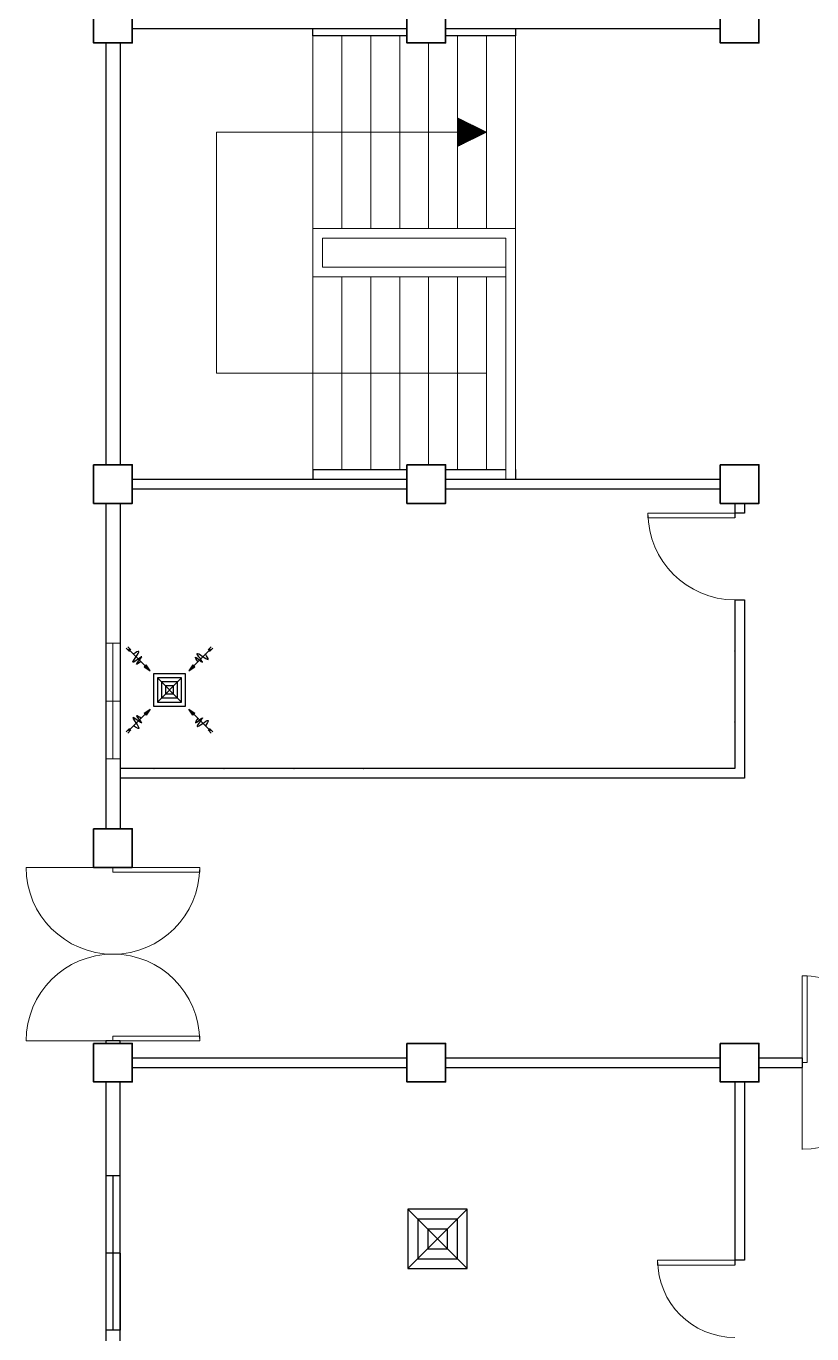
# Model space of a CAD drawing. Header units: millimetres. Extents: x 150 to 360, y 293 to 443.
# Drawn here: x 176.93 to 185.08, y 403.98 to 417.54 of the extents above; entities that cross this region are included whole.
import ezdxf

# ---------------------------------------------------------------- set-up
doc = ezdxf.new("R2010")
doc.units = ezdxf.units.MM
doc.header["$MEASUREMENT"] = 0
for name, color, linetype in [('AIR', 7, 'Continuous'), ('diffuser', 7, 'Continuous'), ('Legends', 7, 'Continuous')]:
    doc.layers.add(name, color=color, linetype=linetype)

# ---------------------------------------------------------------- blocks, each defined once
blk = doc.blocks.new('GRILL-C-IN')
at = {"layer": 'AIR', "ltscale": 3}
for p, q in [((-0.623, 0.601), (-0.674, 0.651)), ((-0.601, 0.623), (-0.651, 0.674)), ((-0.637, 0.637), (-0.3, 0.3)), ((0.637, 0.637), (0.3, 0.3)), ((0.601, 0.623), (0.651, 0.674)), ((0.623, 0.601), (0.674, 0.651)), ((-0.637, -0.637), (-0.3, -0.3)), ((0.637, -0.637), (0.3, -0.3)), ((-0.623, -0.601), (-0.674, -0.651)), ((0.623, -0.601), (0.674, -0.651)), ((-0.601, -0.623), (-0.651, -0.674)), ((0.601, -0.623), (0.651, -0.674))]:
    blk.add_line(p, q, dxfattribs=at)
at = {"layer": 'AIR'}
for p, q in [((-0.188, 0.187), (0.187, -0.188)), ((0.187, 0.187), (-0.188, -0.188))]:
    blk.add_line(p, q, dxfattribs=at)
at = {"layer": 'AIR', "ltscale": 3}
for points in [[(-0.362, 0.393), (-0.393, 0.362), (-0.3, 0.3)], [(0.393, 0.362), (0.362, 0.393), (0.3, 0.3)], [(-0.362, -0.393), (-0.393, -0.362), (-0.3, -0.3)], [(0.393, -0.362), (0.362, -0.393), (0.3, -0.3)]]:
    blk.add_lwpolyline(points, close=True, dxfattribs=at)
at = {"layer": 'AIR'}
for points in [[(-0.25, -0.25), (0.25, -0.25), (0.25, 0.25), (-0.25, 0.25)], [(-0.188, -0.188), (0.187, -0.188), (0.187, 0.187), (-0.188, 0.187)], [(-0.125, -0.125), (0.125, -0.125), (0.125, 0.125), (-0.125, 0.125)], [(-0.062, -0.062), (0.062, -0.062), (0.062, 0.062), (-0.062, 0.062)]]:
    blk.add_lwpolyline(points, close=True, dxfattribs=at)
at = {"layer": 'AIR', "ltscale": 3}
for points in [[(-0.441, 0.441), (-0.512, 0.404), (-0.432, 0.514), (-0.568, 0.43), (-0.477, 0.6), (-0.561, 0.561)], [(0.441, 0.441), (0.404, 0.512), (0.514, 0.432), (0.43, 0.568), (0.6, 0.477), (0.561, 0.561)], [(-0.441, -0.441), (-0.512, -0.404), (-0.432, -0.514), (-0.568, -0.43), (-0.477, -0.6), (-0.561, -0.561)], [(0.441, -0.441), (0.404, -0.512), (0.514, -0.432), (0.43, -0.568), (0.6, -0.477), (0.561, -0.561)]]:
    blk.add_spline(points, degree=3, dxfattribs=at)
for points in [[(-0.3, 0.3), (-0.362, 0.393), (-0.393, 0.362)], [(0.3, 0.3), (0.393, 0.362), (0.362, 0.393)], [(-0.3, -0.3), (-0.362, -0.393), (-0.393, -0.362)], [(0.3, -0.3), (0.393, -0.362), (0.362, -0.393)]]:
    blk.add_solid(points, dxfattribs=at)
blk = doc.blocks.new('AC-S-12')
at = {"layer": 'diffuser'}
for p, q in [((-0.15, 0.15), (0.15, -0.15)), ((0.15, 0.15), (-0.15, -0.15)), ((-0.15, 0.15), (-0.15, -0.15)), ((0.15, 0.15), (-0.15, 0.15)), ((0.15, -0.15), (0.15, 0.15)), ((-0.1, 0.1), (-0.1, -0.1)), ((0.1, 0.1), (-0.1, 0.1)), ((0.1, -0.1), (0.1, 0.1)), ((-0.05, 0.05), (-0.05, -0.05)), ((0.05, 0.05), (-0.05, 0.05)), ((0.05, -0.05), (0.05, 0.05)), ((-0.05, -0.05), (0.05, -0.05)), ((-0.1, -0.1), (0.1, -0.1)), ((-0.15, -0.15), (0.15, -0.15))]:
    blk.add_line(p, q, dxfattribs=at)
for points in [[(-0.3582, 0.3582, 0, 0.0447, 0), (-0.2951, 0.295, 0, 0, 0), (-0.15, 0.15, 0, 0, 0)], [(0.3582, 0.3582, 0, 0.0447, 0), (0.2951, 0.295, 0, 0, 0), (0.15, 0.15, 0, 0, 0)], [(-0.3582, -0.3582, 0, 0.0447, 0), (-0.2951, -0.295, 0, 0, 0), (-0.15, -0.15, 0, 0, 0)], [(0.3582, -0.3582, 0, 0.0447, 0), (0.2951, -0.295, 0, 0, 0), (0.15, -0.15, 0, 0, 0)]]:
    blk.add_lwpolyline(points, format="xyseb", dxfattribs=at)
blk = doc.blocks.new('fcu')
at = {"layer": 'diffuser', "xscale": 2.052644456280903, "yscale": 2.052644456280903, "zscale": 2.052644456280903}
blk.add_blockref('AC-S-12', (0, 0), dxfattribs=at)

msp = doc.modelspace()

# ---------------------------------------------------------------- linework, layer by layer
at = {"color": 8, "lineweight": 25}
for p, q in [((178.027, 417.518), (180.877, 417.518)), ((181.277, 417.518), (184.127, 417.518)), ((177.752, 417.368), (177.752, 412.993)), ((177.902, 417.368), (177.902, 412.993)), ((178.027, 412.843), (180.877, 412.843)), ((181.277, 412.843), (184.127, 412.843)), ((178.027, 412.743), (180.877, 412.743)), ((181.277, 412.743), (184.127, 412.743)), ((177.752, 412.593), (177.752, 409.218)), ((177.902, 412.593), (177.902, 409.218)), ((184.277, 412.593), (184.277, 412.443)), ((184.377, 412.593), (184.377, 412.493)), ((184.377, 412.493), (184.277, 412.493)), ((184.277, 411.593), (184.277, 409.843)), ((184.277, 411.593), (184.377, 411.593)), ((184.377, 411.593), (184.377, 409.743)), ((184.277, 409.843), (177.902, 409.843)), ((184.377, 409.743), (177.902, 409.743)), ((177.902, 408.818), (177.752, 408.818)), ((177.902, 407.018), (177.752, 407.018)), ((177.752, 407.018), (177.752, 406.993)), ((177.902, 406.993), (177.902, 407.018)), ((178.027, 406.843), (180.877, 406.843)), ((178.027, 406.743), (180.877, 406.743)), ((181.277, 406.843), (184.127, 406.843)), ((181.277, 406.743), (184.127, 406.743)), ((184.527, 406.843), (184.977, 406.843)), ((184.527, 406.743), (184.977, 406.743)), ((184.977, 406.844), (184.977, 406.743)), ((177.752, 406.593), (177.752, 400.993)), ((177.902, 403.043), (177.902, 406.593)), ((184.277, 406.593), (184.277, 404.693)), ((184.377, 406.593), (184.377, 404.743)), ((184.377, 404.743), (184.277, 404.743))]:
    msp.add_line(p, q, dxfattribs=at)
at = {"color": 8, "lineweight": -2}
for p, q in [((179.902, 417.443), (179.902, 417.518)), ((182.002, 417.518), (182.002, 417.443)), ((180.877, 417.443), (179.902, 417.443)), ((182.002, 417.443), (181.277, 417.443)), ((179.902, 412.943), (179.902, 412.843)), ((179.902, 412.943), (180.877, 412.943)), ((181.277, 412.943), (181.902, 412.943)), ((182.002, 412.943), (182.002, 412.843)), ((177.902, 409.843), (177.902, 409.743)), ((177.902, 405.618), (177.752, 405.618)), ((177.827, 405.618), (177.827, 404.018)), ((177.902, 404.818), (177.902, 405.618)), ((177.902, 404.818), (177.752, 404.818)), ((177.902, 404.818), (177.902, 404.018)), ((177.902, 404.018), (177.752, 404.018))]:
    msp.add_line(p, q, dxfattribs=at)
at = {"color": 8, "lineweight": 9}
for p, q in [((179.902, 415.443), (179.902, 417.443)), ((180.202, 415.443), (180.202, 417.443)), ((180.502, 415.443), (180.502, 417.443)), ((180.802, 415.443), (180.802, 417.443)), ((181.102, 417.368), (181.102, 415.443)), ((181.402, 417.443), (181.402, 415.443)), ((181.702, 417.443), (181.702, 415.443)), ((182.002, 417.443), (182.002, 415.443)), ((181.402, 416.443), (181.402, 416.593)), ((181.702, 416.443), (181.402, 416.593)), ((181.412, 416.443), (181.412, 416.588)), ((181.422, 416.443), (181.422, 416.583)), ((181.432, 416.443), (181.432, 416.578)), ((181.442, 416.443), (181.442, 416.573)), ((181.452, 416.443), (181.452, 416.568)), ((181.462, 416.443), (181.462, 416.563)), ((181.472, 416.443), (181.472, 416.558)), ((181.482, 416.443), (181.482, 416.553)), ((181.492, 416.443), (181.492, 416.548)), ((181.502, 416.443), (181.502, 416.543)), ((181.512, 416.443), (181.512, 416.538)), ((181.522, 416.443), (181.522, 416.533)), ((181.532, 416.443), (181.532, 416.528)), ((181.542, 416.443), (181.542, 416.523)), ((181.552, 416.443), (181.552, 416.518)), ((181.562, 416.443), (181.562, 416.513)), ((181.572, 416.443), (181.572, 416.508)), ((178.902, 413.943), (178.902, 416.443)), ((178.902, 416.443), (181.402, 416.443)), ((180.802, 416.443), (180.602, 416.443)), ((180.802, 416.443), (181.002, 416.443)), ((181.402, 416.443), (181.702, 416.443)), ((181.402, 416.443), (181.402, 416.293)), ((181.702, 416.443), (181.402, 416.293)), ((181.412, 416.443), (181.412, 416.298)), ((181.422, 416.443), (181.422, 416.303)), ((181.432, 416.443), (181.432, 416.308)), ((181.442, 416.443), (181.442, 416.313)), ((181.452, 416.443), (181.452, 416.318)), ((181.462, 416.443), (181.462, 416.323)), ((181.472, 416.443), (181.472, 416.328)), ((181.482, 416.443), (181.482, 416.333)), ((181.492, 416.443), (181.492, 416.338)), ((181.502, 416.443), (181.502, 416.343)), ((181.512, 416.443), (181.512, 416.348)), ((181.522, 416.443), (181.522, 416.353)), ((181.532, 416.443), (181.532, 416.358)), ((181.542, 416.443), (181.542, 416.363)), ((181.552, 416.443), (181.552, 416.368)), ((181.562, 416.443), (181.562, 416.373)), ((181.572, 416.443), (181.572, 416.378)), ((181.582, 416.443), (181.582, 416.503)), ((181.582, 416.443), (181.582, 416.383)), ((181.592, 416.443), (181.592, 416.498)), ((181.592, 416.443), (181.592, 416.388)), ((181.602, 416.443), (181.602, 416.493)), ((181.602, 416.443), (181.602, 416.393)), ((181.612, 416.443), (181.612, 416.488)), ((181.612, 416.443), (181.612, 416.398)), ((181.622, 416.443), (181.622, 416.483)), ((181.622, 416.443), (181.622, 416.403)), ((181.632, 416.443), (181.632, 416.478)), ((181.632, 416.443), (181.632, 416.408)), ((181.642, 416.443), (181.642, 416.473)), ((181.642, 416.443), (181.642, 416.413)), ((181.652, 416.443), (181.652, 416.468)), ((181.652, 416.443), (181.652, 416.418)), ((181.662, 416.443), (181.662, 416.463)), ((181.662, 416.443), (181.662, 416.423)), ((181.672, 416.443), (181.672, 416.458)), ((181.672, 416.443), (181.672, 416.428)), ((181.682, 416.443), (181.682, 416.453)), ((181.682, 416.443), (181.682, 416.433)), ((181.692, 416.443), (181.692, 416.448)), ((181.692, 416.443), (181.692, 416.438)), ((182.002, 415.443), (179.902, 415.443)), ((179.902, 415.443), (179.902, 415.343)), ((182.002, 415.343), (182.002, 415.443)), ((179.902, 415.043), (179.902, 415.343)), ((180.002, 415.043), (180.002, 415.343)), ((180.002, 415.343), (181.852, 415.343)), ((181.852, 415.343), (181.902, 415.343)), ((181.902, 415.343), (181.902, 415.043)), ((182.002, 415.343), (182.002, 415.043)), ((179.902, 412.943), (179.902, 415.043)), ((181.852, 415.043), (180.002, 415.043)), ((181.852, 415.043), (181.902, 415.043)), ((181.902, 415.043), (181.902, 412.843)), ((182.002, 414.943), (182.002, 415.043)), ((179.902, 414.943), (181.902, 414.943)), ((180.202, 412.943), (180.202, 414.943)), ((180.502, 412.943), (180.502, 414.943)), ((180.802, 412.943), (180.802, 414.943)), ((181.102, 412.993), (181.102, 414.943)), ((181.402, 412.943), (181.402, 414.943)), ((181.702, 412.943), (181.702, 414.943)), ((182.002, 412.943), (182.002, 414.943)), ((179.902, 413.943), (178.902, 413.943)), ((181.702, 413.943), (179.902, 413.943)), ((178.209, 412.743), (178.709, 412.743)), ((179.152, 412.743), (179.652, 412.743)), ((180.602, 412.743), (180.102, 412.743)), ((177.902, 411.143), (177.752, 411.143)), ((177.827, 411.143), (177.827, 409.943)), ((177.752, 410.543), (177.902, 410.543)), ((177.902, 409.943), (177.752, 409.943)), ((178.027, 409.843), (178.022, 409.843)), ((178.481, 409.843), (178.027, 409.843)), ((178.168, 409.843), (178.098, 409.843)), ((178.481, 409.843), (178.486, 409.843)), ((178.752, 409.843), (178.747, 409.843)), ((179.206, 409.843), (178.752, 409.843)), ((178.893, 409.843), (178.823, 409.843)), ((179.206, 409.843), (179.211, 409.843)), ((179.477, 409.843), (179.472, 409.843)), ((179.477, 409.843), (179.931, 409.843)), ((179.79, 409.843), (179.86, 409.843)), ((179.931, 409.843), (179.936, 409.843)), ((180.2, 409.843), (180.195, 409.843)), ((180.2, 409.843), (180.654, 409.843)), ((180.513, 409.843), (180.583, 409.843)), ((180.654, 409.843), (180.659, 409.843))]:
    msp.add_line(p, q, dxfattribs=at)
at = {"color": 8, "lineweight": 13}
for p, q in [((184.277, 412.493), (183.377, 412.493)), ((183.377, 412.493), (183.377, 412.443)), ((183.377, 412.443), (184.277, 412.443)), ((184.277, 412.443), (184.277, 412.493)), ((177.827, 408.818), (176.927, 408.818)), ((177.827, 408.818), (178.727, 408.818)), ((177.827, 408.768), (177.827, 408.818)), ((178.727, 408.818), (178.727, 408.768)), ((178.727, 408.768), (177.827, 408.768)), ((184.977, 406.794), (184.977, 407.694)), ((184.977, 407.694), (185.027, 407.694)), ((185.027, 407.694), (185.027, 406.794)), ((177.827, 407.018), (176.927, 407.018)), ((177.827, 407.068), (178.727, 407.068)), ((177.827, 407.018), (177.827, 407.068)), ((178.727, 407.018), (177.827, 407.018)), ((178.727, 407.068), (178.727, 407.018)), ((185.027, 406.794), (184.977, 406.794)), ((184.977, 406.743), (184.977, 405.893)), ((185.027, 406.843), (185.027, 406.843)), ((184.277, 404.743), (183.477, 404.743)), ((183.477, 404.743), (183.477, 404.693)), ((184.277, 404.693), (184.277, 404.743)), ((183.477, 404.693), (184.277, 404.693))]:
    msp.add_line(p, q, dxfattribs=at)
at = {"color": 8, "lineweight": 35}
for points in [[(177.627, 417.768), (178.027, 417.768), (178.027, 417.368), (177.627, 417.368)], [(180.877, 417.768), (181.277, 417.768), (181.277, 417.368), (180.877, 417.368)], [(184.127, 417.768), (184.527, 417.768), (184.527, 417.368), (184.127, 417.368)], [(177.627, 412.993), (178.027, 412.993), (178.027, 412.593), (177.627, 412.593)], [(180.877, 412.993), (181.277, 412.993), (181.277, 412.593), (180.877, 412.593)], [(184.127, 412.993), (184.527, 412.993), (184.527, 412.593), (184.127, 412.593)], [(177.627, 409.218), (178.027, 409.218), (178.027, 408.818), (177.627, 408.818)], [(177.627, 406.993), (178.027, 406.993), (178.027, 406.593), (177.627, 406.593)], [(180.877, 406.993), (181.277, 406.993), (181.277, 406.593), (180.877, 406.593)], [(184.127, 406.993), (184.527, 406.993), (184.527, 406.593), (184.127, 406.593)]]:
    msp.add_lwpolyline(points, close=True, dxfattribs=at)
at = {"color": 8, "lineweight": 9}
for points in [[(177.752, 411.143), (177.902, 411.143), (177.902, 409.943), (177.752, 409.943)], [(177.752, 405.618), (177.902, 405.618), (177.902, 404.018), (177.752, 404.018)]]:
    msp.add_lwpolyline(points, close=True, dxfattribs=at)
at = {"color": 8, "lineweight": 13}
for centre, radius, start, end in [((184.277, 412.493), 0.9, 180, 270), ((177.827, 408.818), 0.9, 180, 0), ((177.827, 407.018), 0.9, 0, 180), ((184.977, 406.794), 0.9, 270.0079, 90), ((184.277, 404.743), 0.8, 180, 270)]:
    msp.add_arc(centre, radius, start, end, dxfattribs=at)
at = {"color": 8, "lineweight": 9}
for centre, start, end in [((178.022, 409.846), 176.1859, 270), ((178.027, 409.846), 176.5318, 270), ((178.481, 409.846), 270, 3.4682), ((178.486, 409.846), 270, 3.8141), ((178.747, 409.846), 176.1859, 270), ((178.752, 409.846), 176.5318, 270), ((179.206, 409.846), 270, 3.4682), ((179.211, 409.846), 270, 3.8141), ((179.472, 409.846), 176.1859, 270), ((179.477, 409.846), 176.5318, 270), ((179.931, 409.846), 270, 3.4682), ((179.936, 409.846), 270, 3.8141), ((180.195, 409.846), 176.1859, 270), ((180.2, 409.846), 176.5318, 270), ((180.654, 409.846), 270, 3.4682), ((180.659, 409.846), 270, 3.8141)]:
    msp.add_arc(centre, 0.003, start, end, dxfattribs=at)
for p in [(184.277, 411.062), (184.277, 410.327), (178.254, 409.843), (178.979, 409.843), (179.704, 409.843), (180.427, 409.843)]:
    msp.add_point(p, dxfattribs=at)

# ---------------------------------------------------------------- block references
at = {"layer": 'AIR', "xscale": 0.6658363358532475, "yscale": 0.6658363358532475, "zscale": 0.6658363358532475}
msp.add_blockref('GRILL-C-IN', (178.414, 410.658), dxfattribs=at)
at = {"layer": 'Legends', "linetype": 'Continuous', "lineweight": 25}
msp.add_blockref('fcu', (181.195, 404.964), dxfattribs=at)

doc.saveas('drawing.dxf')
